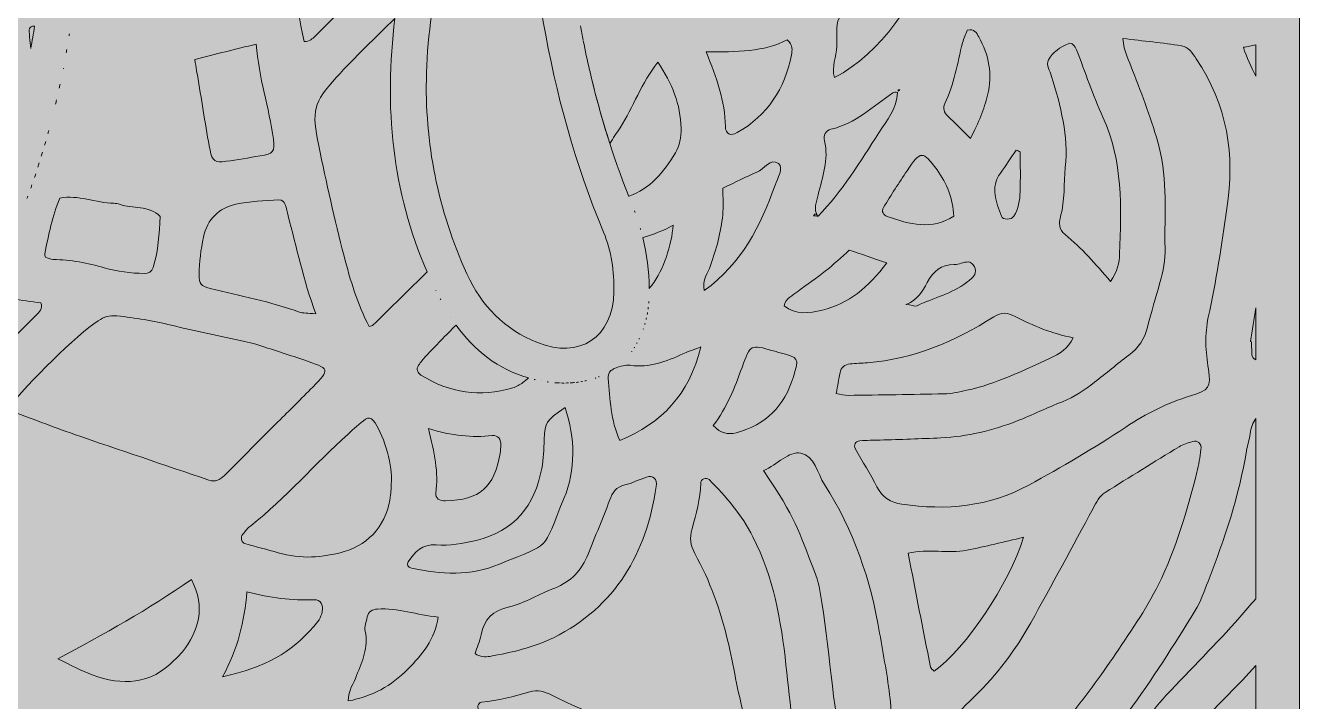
# Model space of a CAD drawing. Extents: x 31 to 2970, y -2969 to -30.
# Drawn here: x 2240 to 2970, y -2623 to -2236 of the extents above; entities that cross this region are included whole.
import ezdxf

# ---------------------------------------------------------------- set-up
doc = ezdxf.new("R2010")
doc.units = 0
doc.header["$MEASUREMENT"] = 0
doc.layers.add('Layer 1', color=7, linetype='Continuous')

# ---------------------------------------------------------------- blocks, each defined once
blk = doc.blocks.new('block 2')
at = {"layer": 'Layer 1', "lineweight": 0}
blk.add_lwpolyline([(2969.81, -2734.73), (2969.81, -2612.77), (2969.81, -2572.98), (2969.81, -2534.23), (2969.81, -2442.57), (2969.81, -2411.31), (2969.81, -2338.83), (2969.81, -2299.34), (2969.81, -2242.28), (2969.81, -2216.54)], dxfattribs=at)
for points, knots in [([(2460.38, -2187.13), (2442.19, -2205.28), (2424.02, -2223.45), (2405.85, -2241.61), (2404.29, -2243.17), (2402.72, -2244.75), (2399.43, -2244.77), (2394.47, -2220.85), (2391.81, -2195.71), (2373.67, -2177.94), (2374.05, -2173.91), (2376.3, -2173.08), (2378.06, -2171.9), (2384.95, -2167.3), (2391.81, -2162.63), (2398.85, -2158.26), (2411.54, -2150.39), (2425.51, -2144.82), (2437.84, -2136.21), (2444.61, -2131.48), (2448.28, -2125.91), (2450.06, -2117.61), (2450.67, -2114.8), (2451.14, -2111.98), (2451.54, -2109.15), (2451.53, -2109.15), (2451.53, -2109.15), (2451.53, -2109.14), (2459.98, -2114.33), (2468.55, -2119.39), (2477.23, -2124.31), (2484, -2128.19), (2481.08, -2131.77), (2479.23, -2135.81), (2471.6, -2152.5), (2465.24, -2169.6), (2460.38, -2187.13)], [0, 0, 0, 0, 1, 1, 1, 2, 2, 2, 3, 3, 3, 4, 4, 4, 5, 5, 5, 6, 6, 6, 7, 7, 7, 8, 8, 8, 9, 9, 9, 10, 10, 10, 11, 11, 11, 12, 12, 12, 12]), ([(2469.61, -2262.69), (2470.96, -2217.81), (2482.81, -2175.42), (2502.46, -2135.15), (2504, -2132), (2505.12, -2129.42), (2505.77, -2127.19), (2509.08, -2123.46), (2517.19, -2116.19), (2526.27, -2108.58), (2526.62, -2192.96), (2538.35, -2275.38), (2571.08, -2354.08), (2575.54, -2364.77), (2577.19, -2376.5), (2576.96, -2388.19), (2576.5, -2414.23), (2557.27, -2427), (2533.12, -2417.27), (2514.35, -2409.69), (2500.96, -2395.96), (2492.77, -2377.96), (2476.08, -2341.42), (2468.42, -2302.77), (2469.61, -2262.69)], [0, 0, 0, 0, 1, 1, 1, 2, 2, 2, 3, 3, 3, 4, 4, 4, 5, 5, 5, 6, 6, 6, 7, 7, 7, 8, 8, 8, 8]), ([(2703.41, -2265.42), (2701.43, -2259.17), (2704.5, -2253.45), (2704.74, -2247.59), (2704.96, -2242.13), (2703.86, -2236.01), (2705.98, -2231.39), (2708.28, -2226.38), (2715.54, -2226.61), (2720.34, -2223.95), (2728.15, -2219.62), (2735.32, -2214.47), (2741.79, -2208.32), (2745.37, -2204.91), (2748.98, -2201.53), (2752.97, -2197.77), (2753.19, -2219.5), (2729.36, -2251.82), (2703.41, -2265.42)], [0, 0, 0, 0, 1, 1, 1, 2, 2, 2, 3, 3, 3, 4, 4, 4, 5, 5, 5, 6, 6, 6, 6]), ([(2438.93, -2407.35), (2438.57, -2407.7), (2437.89, -2407.72), (2436.78, -2408.09), (2430.01, -2395.39), (2425.98, -2381.54), (2422.38, -2367.71), (2416.94, -2346.79), (2412.3, -2325.63), (2407.87, -2304.46), (2403.71, -2284.56), (2404.73, -2279.84), (2418.06, -2265.23), (2428.72, -2253.55), (2440.22, -2242.62), (2451.53, -2231.53), (2451.53, -2231.53), (2451.53, -2231.52), (2451.53, -2231.52), (2445.25, -2281.86), (2449.74, -2330.81), (2470.01, -2376.72), (2459.65, -2386.93), (2449.3, -2397.15), (2438.93, -2407.35)], [0, 0, 0, 0, 1, 1, 1, 2, 2, 2, 3, 3, 3, 4, 4, 4, 5, 5, 5, 6, 6, 6, 7, 7, 7, 8, 8, 8, 8]), ([(2245.07, -2235.92), (2244.42, -2240.19), (2243.69, -2244.5), (2242.88, -2248.77), (2242.65, -2246.58), (2242.46, -2244.42), (2242.23, -2242.23), (2241.69, -2237.04), (2241.57, -2236.19), (2245.07, -2235.92)], [0, 0, 0, 0, 1, 1, 1, 2, 2, 2, 3, 3, 3, 3]), ([(2264.82, -2241.48), (2264.88, -2241.12), (2264.94, -2240.75), (2265, -2240.38), (2264.94, -2240.75), (2264.88, -2241.12), (2264.82, -2241.48)], [0, 0, 0, 0, 1, 1, 1, 2, 2, 2, 2]), ([(2559.38, -2244.07), (2558.84, -2241.33), (2558.31, -2238.58), (2557.81, -2235.83), (2558.31, -2238.58), (2558.83, -2241.33), (2559.38, -2244.07)], [0, 0, 0, 0, 1, 1, 1, 2, 2, 2, 2]), ([(2781.25, -2300.25), (2776.15, -2295.22), (2772.34, -2291.32), (2768.37, -2287.61), (2766.06, -2285.46), (2765.3, -2283.01), (2766.63, -2280.27), (2771.99, -2269.25), (2773.75, -2257.21), (2776.73, -2245.52), (2777.39, -2242.91), (2778.61, -2240.45), (2779.47, -2238.19), (2783.63, -2237.19), (2784.84, -2239.97), (2786.04, -2242.11), (2791.93, -2252.55), (2794.01, -2263.54), (2791.06, -2275.46), (2789.06, -2283.55), (2786.11, -2291.13), (2781.25, -2300.25)], [0, 0, 0, 0, 1, 1, 1, 2, 2, 2, 3, 3, 3, 4, 4, 4, 5, 5, 5, 6, 6, 6, 7, 7, 7, 7]), ([(2372.08, -2246.24), (2373.45, -2265.5), (2379.53, -2282.75), (2381.88, -2300.73), (2382.82, -2307.99), (2381.78, -2309.17), (2374.37, -2310.33), (2367.83, -2311.36), (2361.31, -2312.5), (2354.76, -2313.4), (2348.47, -2314.26), (2346.73, -2313.3), (2345.59, -2307.11), (2343.08, -2293.58), (2341, -2279.97), (2338.74, -2266.39), (2338.2, -2263.14), (2337.64, -2259.9), (2336.81, -2255), (2348.98, -2251.98), (2360.01, -2249.24), (2372.08, -2246.24)], [0, 0, 0, 0, 1, 1, 1, 2, 2, 2, 3, 3, 3, 4, 4, 4, 5, 5, 5, 6, 6, 6, 7, 7, 7, 7]), ([(2563.04, -2261.09), (2561.76, -2255.55), (2560.56, -2250), (2559.45, -2244.43), (2560.56, -2250), (2561.76, -2255.55), (2563.04, -2261.09)], [0, 0, 0, 0, 1, 1, 1, 2, 2, 2, 2]), ([(2647.69, -2296.95), (2643.94, -2299.1), (2640.92, -2297.9), (2640.86, -2293.55), (2640.64, -2279.02), (2635.83, -2265.63), (2629.78, -2250.66), (2647.52, -2250.72), (2662.91, -2250.82), (2676.33, -2243.71), (2679.76, -2247.03), (2679.21, -2249.76), (2678.69, -2252.46), (2674.9, -2271.85), (2665.05, -2287.02), (2647.69, -2296.95)], [0, 0, 0, 0, 1, 1, 1, 2, 2, 2, 3, 3, 3, 4, 4, 4, 5, 5, 5, 5]), ([(2889.37, -2305.24), (2885.46, -2290.22), (2879.71, -2275.83), (2874.21, -2261.36), (2872.12, -2255.86), (2869.12, -2250.56), (2868.62, -2243.04), (2880.51, -2244.47), (2891.4, -2245.55), (2902.21, -2247.19), (2906.23, -2247.8), (2908.36, -2251.4), (2910.61, -2254.69), (2928.51, -2280.85), (2932.88, -2309.95), (2928.24, -2340.51), (2925.08, -2361.31), (2922.13, -2382.16), (2917.54, -2402.75), (2915.39, -2412.38), (2916.02, -2422.52), (2917.61, -2432.52), (2919.28, -2442.96), (2917.99, -2444.58), (2907.37, -2447.79), (2894.02, -2451.83), (2881.92, -2457.91), (2870.23, -2465.72), (2852.3, -2477.7), (2833.57, -2488.58), (2814.63, -2498.91), (2791.93, -2511.31), (2767.34, -2513.61), (2741.98, -2509.83), (2735.46, -2508.86), (2730.81, -2506), (2727.72, -2499.93), (2723.96, -2492.55), (2719.4, -2485.58), (2715.4, -2478.31), (2714.11, -2475.97), (2715.28, -2473.84), (2717.92, -2473.55), (2721.76, -2473.13), (2725.66, -2473.29), (2729.54, -2473.15), (2741.16, -2472.74), (2752.78, -2472.39), (2764.39, -2471.84), (2779.47, -2471.14), (2793.98, -2467.62), (2808, -2462.17), (2816.76, -2458.77), (2825.19, -2454.49), (2833.97, -2451.14), (2840.84, -2448.52), (2846.68, -2444.41), (2852.38, -2440.02), (2858.96, -2434.95), (2865.26, -2429.51), (2871.93, -2424.56), (2877.53, -2420.39), (2881.06, -2415.18), (2882.75, -2408.39), (2884.88, -2399.8), (2887.41, -2391.31), (2889.87, -2382.81), (2891.72, -2376.38), (2892.88, -2369.9), (2892.75, -2363.15), (2892.36, -2343.8), (2894.33, -2324.32), (2889.37, -2305.24)], [0, 0, 0, 0, 1, 1, 1, 2, 2, 2, 3, 3, 3, 4, 4, 4, 5, 5, 5, 6, 6, 6, 7, 7, 7, 8, 8, 8, 9, 9, 9, 10, 10, 10, 11, 11, 11, 12, 12, 12, 13, 13, 13, 14, 14, 14, 15, 15, 15, 16, 16, 16, 17, 17, 17, 18, 18, 18, 19, 19, 19, 20, 20, 20, 21, 21, 21, 22, 22, 22, 23, 23, 23, 24, 24, 24, 24]), ([(2866.71, -2366.43), (2866.52, -2371.47), (2865.59, -2376.33), (2861.5, -2382.29), (2852.91, -2372.11), (2844.93, -2362.99), (2835.47, -2355.41), (2831.75, -2352.42), (2831.9, -2348.67), (2832.93, -2344.88), (2835.44, -2335.67), (2834.71, -2326.22), (2835.63, -2316.92), (2837.46, -2298.68), (2832.97, -2281.73), (2827.79, -2264.74), (2826.84, -2261.61), (2824.33, -2258.43), (2826.01, -2255.28), (2828.4, -2250.81), (2832.8, -2248.03), (2837.31, -2246.01), (2839.57, -2245), (2841.21, -2247.39), (2842.03, -2249.48), (2847.07, -2262.36), (2851.42, -2275.55), (2857.16, -2288.1), (2868.71, -2313.31), (2867.69, -2339.82), (2866.71, -2366.43)], [0, 0, 0, 0, 1, 1, 1, 2, 2, 2, 3, 3, 3, 4, 4, 4, 5, 5, 5, 6, 6, 6, 7, 7, 7, 8, 8, 8, 9, 9, 9, 10, 10, 10, 10]), ([(2944.81, -2264.71), (2942.29, -2259.39), (2939.47, -2254.05), (2937.65, -2248.09), (2940.05, -2247.64), (2942.43, -2247.2), (2944.81, -2246.76), (2944.81, -2246.76), (2944.81, -2264.71), (2944.81, -2264.71)], [0, 0, 0, 0, 1, 1, 1, 2, 2, 2, 3, 3, 3, 3]), ([(2263.51, -2249.43), (2263.4, -2250.06), (2263.29, -2250.69), (2263.18, -2251.32), (2263.29, -2250.69), (2263.4, -2250.06), (2263.51, -2249.43)], [0, 0, 0, 0, 1, 1, 1, 2, 2, 2, 2]), ([(2261.55, -2260.06), (2261.54, -2260.14), (2261.52, -2260.22), (2261.51, -2260.3), (2261.52, -2260.22), (2261.54, -2260.14), (2261.55, -2260.06)], [0, 0, 0, 0, 1, 1, 1, 2, 2, 2, 2]), ([(2585.47, -2333.44), (2585.5, -2333.51), (2585.53, -2333.59), (2585.56, -2333.66), (2576.17, -2309.99), (2568.79, -2285.89), (2563.11, -2261.41), (2566.38, -2275.5), (2570.21, -2289.47), (2574.67, -2303.29), (2576.59, -2300.23), (2578.53, -2297.18), (2580.5, -2294.14), (2588.18, -2282.35), (2592.59, -2268.57), (2602.22, -2256.56), (2610.28, -2268.98), (2615.23, -2280.7), (2615.47, -2294.44), (2615.56, -2299.71), (2614.75, -2304.28), (2612.19, -2308.6), (2605.54, -2319.86), (2597.56, -2329.07), (2585.47, -2333.44)], [0, 0, 0, 0, 1, 1, 1, 2, 2, 2, 3, 3, 3, 4, 4, 4, 5, 5, 5, 6, 6, 6, 7, 7, 7, 8, 8, 8, 8]), ([(2259.66, -2269.26), (2259.5, -2269.99), (2259.34, -2270.71), (2259.17, -2271.44), (2259.34, -2270.71), (2259.5, -2269.98), (2259.66, -2269.26)], [0, 0, 0, 0, 1, 1, 1, 2, 2, 2, 2]), ([(2694.05, -2332.61), (2696.31, -2322.42), (2700.32, -2312.47), (2697.6, -2301.65), (2696.85, -2298.68), (2698.48, -2295.68), (2701.31, -2295.04), (2715.39, -2291.81), (2725.45, -2282), (2736.72, -2274.14), (2737.36, -2273.69), (2738.45, -2273.89), (2739.41, -2273.91), (2739.21, -2283.12), (2733.35, -2290.09), (2728.82, -2297.08), (2718.1, -2313.59), (2707.95, -2330.64), (2693.95, -2344.8), (2693.93, -2344.8), (2693.91, -2344.8), (2693.89, -2344.79), (2690.98, -2340.86), (2693.14, -2336.72), (2694.05, -2332.61)], [0, 0, 0, 0, 1, 1, 1, 2, 2, 2, 3, 3, 3, 4, 4, 4, 5, 5, 5, 6, 6, 6, 7, 7, 7, 8, 8, 8, 8]), ([(2739.87, -2273.3), (2739.89, -2272.88), (2739.91, -2272.49), (2739.95, -2272.48), (2741.01, -2272.42), (2740.98, -2272.72), (2739.87, -2273.3)], [0, 0, 0, 0, 1, 1, 1, 2, 2, 2, 2]), ([(2257.62, -2278.26), (2257.43, -2279.08), (2257.23, -2279.91), (2257.04, -2280.73), (2257.23, -2279.91), (2257.43, -2279.08), (2257.62, -2278.26)], [0, 0, 0, 0, 1, 1, 1, 2, 2, 2, 2]), ([(2253.17, -2295.75), (2253, -2296.39), (2252.81, -2297.04), (2252.63, -2297.68), (2252.81, -2297.04), (2253, -2296.39), (2253.17, -2295.75)], [0, 0, 0, 0, 1, 1, 1, 2, 2, 2, 2]), ([(2251.43, -2301.96), (2251.21, -2302.72), (2250.99, -2303.49), (2250.76, -2304.25), (2250.99, -2303.49), (2251.21, -2302.72), (2251.43, -2301.96)], [0, 0, 0, 0, 1, 1, 1, 2, 2, 2, 2]), ([(2249.61, -2308.15), (2249.37, -2308.95), (2249.13, -2309.74), (2248.88, -2310.53), (2249.13, -2309.74), (2249.37, -2308.95), (2249.61, -2308.15)], [0, 0, 0, 0, 1, 1, 1, 2, 2, 2, 2]), ([(2639.41, -2328.77), (2646.86, -2325.27), (2652.78, -2322.22), (2658.92, -2319.7), (2663.17, -2317.95), (2666.63, -2310.97), (2671.29, -2314.75), (2674.43, -2317.29), (2670.66, -2323.21), (2669.29, -2327.07), (2661.1, -2350.21), (2650.45, -2371.9), (2628.68, -2387.45), (2627.55, -2381.26), (2630.93, -2377.44), (2632.34, -2373.14), (2633.89, -2368.4), (2635.55, -2363.68), (2636.73, -2358.85), (2637.91, -2354.02), (2638.88, -2349.09), (2639.32, -2344.15), (2639.75, -2339.22), (2639.41, -2334.22), (2639.41, -2328.77)], [0, 0, 0, 0, 1, 1, 1, 2, 2, 2, 3, 3, 3, 4, 4, 4, 5, 5, 5, 6, 6, 6, 7, 7, 7, 8, 8, 8, 8]), ([(2733.62, -2345.02), (2731.46, -2344.27), (2729.97, -2342.15), (2731.43, -2339.79), (2735.81, -2332.71), (2740.35, -2325.73), (2744.94, -2318.79), (2752.67, -2307.09), (2754.03, -2307.16), (2762.17, -2318.37), (2767.82, -2326.15), (2771.26, -2334.82), (2771.77, -2344.83), (2759.04, -2353.12), (2746.29, -2349.39), (2733.62, -2345.02)], [0, 0, 0, 0, 1, 1, 1, 2, 2, 2, 3, 3, 3, 4, 4, 4, 5, 5, 5, 5]), ([(2798.42, -2320.15), (2801.51, -2315.84), (2804.41, -2311.4), (2807.4, -2307.01), (2808.2, -2307.32), (2809, -2307.63), (2809.79, -2307.94), (2809.79, -2315.57), (2809.98, -2323.19), (2809.73, -2330.81), (2809.56, -2335.71), (2808.81, -2340.6), (2806.07, -2344.91), (2804.76, -2346.97), (2799.77, -2347.15), (2798.97, -2344.9), (2796.06, -2336.76), (2792.37, -2328.57), (2798.42, -2320.15)], [0, 0, 0, 0, 1, 1, 1, 2, 2, 2, 3, 3, 3, 4, 4, 4, 5, 5, 5, 6, 6, 6, 6]), ([(2245.68, -2320.55), (2245.44, -2321.29), (2245.19, -2322.03), (2244.94, -2322.76), (2245.19, -2322.03), (2245.44, -2321.29), (2245.68, -2320.55)], [0, 0, 0, 0, 1, 1, 1, 2, 2, 2, 2]), ([(2247.69, -2314.35), (2247.45, -2315.13), (2247.2, -2315.9), (2246.95, -2316.68), (2247.2, -2315.9), (2247.45, -2315.13), (2247.69, -2314.35)], [0, 0, 0, 0, 1, 1, 1, 2, 2, 2, 2]), ([(2243.54, -2326.82), (2243.32, -2327.48), (2243.09, -2328.13), (2242.86, -2328.78), (2243.09, -2328.13), (2243.32, -2327.48), (2243.54, -2326.82)], [0, 0, 0, 0, 1, 1, 1, 2, 2, 2, 2]), ([(2241.22, -2333.31), (2241.05, -2333.79), (2240.88, -2334.27), (2240.7, -2334.75), (2240.88, -2334.27), (2241.05, -2333.79), (2241.22, -2333.31)], [0, 0, 0, 0, 1, 1, 1, 2, 2, 2, 2]), ([(2250.92, -2366.34), (2253.05, -2355.55), (2255.27, -2344.77), (2259.49, -2334.54), (2270.11, -2332.39), (2280.08, -2337.25), (2290.49, -2337.45), (2291.59, -2337.47), (2292.75, -2337.57), (2293.76, -2337.96), (2301.34, -2340.91), (2310.58, -2338.35), (2317.01, -2345.03), (2316.5, -2354.89), (2315.99, -2364.75), (2313.04, -2374.27), (2312.27, -2376.77), (2310.27, -2377.6), (2307.95, -2377.62), (2300.16, -2377.68), (2292.51, -2376.47), (2285.02, -2374.41), (2275.41, -2371.77), (2265.74, -2369.71), (2255.7, -2369.7), (2254.19, -2369.7), (2252.68, -2368.72), (2251.31, -2368.25), (2251.13, -2367.42), (2250.82, -2366.84), (2250.92, -2366.34)], [0, 0, 0, 0, 1, 1, 1, 2, 2, 2, 3, 3, 3, 4, 4, 4, 5, 5, 5, 6, 6, 6, 7, 7, 7, 8, 8, 8, 9, 9, 9, 10, 10, 10, 10]), ([(2341.8, -2356.89), (2344, -2346.43), (2350.62, -2340.25), (2360.32, -2338.02), (2368.31, -2336.18), (2376.73, -2336.21), (2384.97, -2335.46), (2386.89, -2335.29), (2388.12, -2336.6), (2388.69, -2338.15), (2389.44, -2340.21), (2389.67, -2342.45), (2390.27, -2344.57), (2395.34, -2362.63), (2398.75, -2381.12), (2406.28, -2400.82), (2401.13, -2400.31), (2398.85, -2400.52), (2396.88, -2399.82), (2380.19, -2393.9), (2362.87, -2390.36), (2345.7, -2386.25), (2340.18, -2384.92), (2339.32, -2383.76), (2339.35, -2378.26), (2339.38, -2371.06), (2340.31, -2363.98), (2341.8, -2356.89)], [0, 0, 0, 0, 1, 1, 1, 2, 2, 2, 3, 3, 3, 4, 4, 4, 5, 5, 5, 6, 6, 6, 7, 7, 7, 8, 8, 8, 9, 9, 9, 9]), ([(2588.76, -2341.8), (2588.88, -2342.12), (2589, -2342.44), (2589.12, -2342.77), (2589, -2342.44), (2588.88, -2342.12), (2588.76, -2341.8)], [0, 0, 0, 0, 1, 1, 1, 2, 2, 2, 2]), ([(2693.85, -2344.79), (2693, -2344.74), (2692.14, -2344.68), (2691.28, -2344.63), (2692.47, -2342.51), (2693.13, -2343.86), (2693.85, -2344.79)], [0, 0, 0, 0, 1, 1, 1, 2, 2, 2, 2]), ([(2597.19, -2386.29), (2597.13, -2376.32), (2595.85, -2366.59), (2593.5, -2357.09), (2599.46, -2355.34), (2605.29, -2353.11), (2610.94, -2350.07), (2610.15, -2361.08), (2605.32, -2375.77), (2598.83, -2384.23), (2598.3, -2384.92), (2597.75, -2385.61), (2597.19, -2386.29)], [0, 0, 0, 0, 1, 1, 1, 2, 2, 2, 3, 3, 3, 4, 4, 4, 4]), ([(2592.05, -2351.71), (2592.12, -2351.96), (2592.19, -2352.2), (2592.26, -2352.45), (2592.19, -2352.2), (2592.12, -2351.96), (2592.05, -2351.71)], [0, 0, 0, 0, 1, 1, 1, 2, 2, 2, 2]), ([(2674.5, -2396.15), (2675.5, -2391.63), (2679.51, -2390.28), (2682.4, -2387.98), (2687.56, -2383.89), (2693.15, -2380.33), (2698.3, -2376.22), (2703, -2372.47), (2707.35, -2368.28), (2711.85, -2364.29), (2718.52, -2366.58), (2725.18, -2368.86), (2733.28, -2371.64), (2722.7, -2385.72), (2711.51, -2395), (2696.44, -2398.72), (2688.91, -2400.57), (2681.27, -2401.47), (2674.5, -2396.15)], [0, 0, 0, 0, 1, 1, 1, 2, 2, 2, 3, 3, 3, 4, 4, 4, 5, 5, 5, 6, 6, 6, 6]), ([(2756.55, -2382.83), (2760.02, -2376.35), (2764.41, -2372.55), (2771.99, -2372.55), (2774.66, -2372.55), (2777.32, -2371.08), (2780, -2371.01), (2781.21, -2370.98), (2782.92, -2372.52), (2783.56, -2373.78), (2784.2, -2375.04), (2784.39, -2377.2), (2783.71, -2378.32), (2782.62, -2380.12), (2780.77, -2381.54), (2779.04, -2382.86), (2770.57, -2389.29), (2760.15, -2391.65), (2750.73, -2396.13), (2749.26, -2396.83), (2746.89, -2395.68), (2744.86, -2395.21), (2750.63, -2392.97), (2753.85, -2387.85), (2756.55, -2382.83)], [0, 0, 0, 0, 1, 1, 1, 2, 2, 2, 3, 3, 3, 4, 4, 4, 5, 5, 5, 6, 6, 6, 7, 7, 7, 8, 8, 8, 8]), ([(2050.41, -2531.88), (2048.97, -2532.47), (2047.3, -2532.52), (2043.91, -2533.16), (2045.25, -2527.43), (2046.61, -2521.79), (2047.79, -2516.21), (2047.44, -2516.27), (2047.11, -2516.33), (2046.76, -2516.39), (2012.18, -2522.12), (1979.21, -2518.82), (1947.56, -2508.82), (1941.53, -2506.92), (1935.55, -2504.77), (1929.62, -2502.39), (1935.55, -2504.77), (1941.53, -2506.92), (1947.56, -2508.82), (1979.21, -2518.82), (2012.18, -2522.12), (2046.76, -2516.39), (2092.49, -2508.77), (2131.34, -2487.39), (2164.38, -2455.27), (2185.18, -2435.03), (2202.05, -2412.6), (2215.82, -2388.47), (2226.4, -2391.56), (2237.51, -2393.15), (2248.68, -2394.5), (2250.04, -2397.95), (2247.69, -2399.81), (2245.79, -2401.71), (2219.95, -2427.59), (2194.02, -2453.4), (2168.24, -2479.36), (2163.84, -2483.79), (2158.91, -2487.15), (2153.23, -2489.5), (2118.97, -2503.66), (2084.7, -2517.79), (2050.41, -2531.88)], [0, 0, 0, 0, 1, 1, 1, 2, 2, 2, 3, 3, 3, 4, 4, 4, 5, 5, 5, 6, 6, 6, 7, 7, 7, 8, 8, 8, 9, 9, 9, 10, 10, 10, 11, 11, 11, 12, 12, 12, 13, 13, 13, 14, 14, 14, 14]), ([(2475.05, -2387.42), (2475.02, -2387.36), (2474.99, -2387.31), (2474.96, -2387.25), (2474.99, -2387.31), (2475.02, -2387.36), (2475.05, -2387.42)], [0, 0, 0, 0, 1, 1, 1, 2, 2, 2, 2]), ([(2477.79, -2392.74), (2477.69, -2392.54), (2477.59, -2392.34), (2477.48, -2392.14), (2477.59, -2392.34), (2477.69, -2392.54), (2477.79, -2392.74)], [0, 0, 0, 0, 1, 1, 1, 2, 2, 2, 2]), ([(2596.99, -2393.77), (2596.96, -2394.11), (2596.93, -2394.44), (2596.9, -2394.77), (2596.93, -2394.44), (2596.96, -2394.11), (2596.99, -2393.77)], [0, 0, 0, 0, 1, 1, 1, 2, 2, 2, 2]), ([(2344.94, -2496.08), (2319.28, -2487.31), (2293.55, -2478.73), (2267.92, -2469.85), (2255.41, -2465.52), (2243.07, -2460.68), (2229.47, -2455.63), (2241.62, -2439.67), (2269.2, -2413.05), (2281.5, -2404.76), (2284.86, -2402.5), (2287.9, -2401.48), (2292.23, -2401.95), (2302.73, -2403.09), (2313.04, -2404.84), (2323.3, -2407.3), (2337.29, -2410.67), (2351.38, -2413.6), (2365.42, -2416.72), (2367.58, -2417.2), (2369.78, -2417.57), (2371.88, -2418.24), (2380.84, -2421.1), (2389.81, -2423.99), (2398.72, -2427.01), (2414.54, -2432.37), (2414.56, -2432.44), (2404.46, -2442.72), (2397.85, -2449.45), (2391.13, -2456.08), (2384.45, -2462.75), (2374.24, -2472.95), (2364, -2483.13), (2353.81, -2493.35), (2351.31, -2495.85), (2348.68, -2497.36), (2344.94, -2496.08)], [0, 0, 0, 0, 1, 1, 1, 2, 2, 2, 3, 3, 3, 4, 4, 4, 5, 5, 5, 6, 6, 6, 7, 7, 7, 8, 8, 8, 9, 9, 9, 10, 10, 10, 11, 11, 11, 12, 12, 12, 12]), ([(2596.24, -2400.01), (2596.18, -2400.38), (2596.11, -2400.75), (2596.04, -2401.12), (2596.11, -2400.75), (2596.18, -2400.38), (2596.24, -2400.01)], [0, 0, 0, 0, 1, 1, 1, 2, 2, 2, 2]), ([(2596.68, -2396.92), (2596.64, -2397.3), (2596.58, -2397.68), (2596.53, -2398.05), (2596.58, -2397.68), (2596.64, -2397.3), (2596.68, -2396.92)], [0, 0, 0, 0, 1, 1, 1, 2, 2, 2, 2]), ([(2706.53, -2434.53), (2707.13, -2431.4), (2709.27, -2429.85), (2712.28, -2429.53), (2715.58, -2429.17), (2718.91, -2429.06), (2722.22, -2428.79), (2748.78, -2426.64), (2772.56, -2416.68), (2794.68, -2402.44), (2799.13, -2399.57), (2802.4, -2400.03), (2806.82, -2402.28), (2817.16, -2407.54), (2827.83, -2412.17), (2840.2, -2414.46), (2837.34, -2420.59), (2832.13, -2423.85), (2827, -2426.19), (2811.45, -2433.3), (2796.08, -2440.96), (2779.13, -2444.59), (2774.78, -2445.52), (2770.55, -2446.59), (2766.08, -2446.66), (2747.79, -2446.92), (2729.5, -2447.3), (2711.21, -2447.52), (2709.1, -2447.54), (2706.98, -2446.82), (2704.36, -2446.35), (2705.15, -2442.05), (2705.8, -2438.28), (2706.53, -2434.53)], [0, 0, 0, 0, 1, 1, 1, 2, 2, 2, 3, 3, 3, 4, 4, 4, 5, 5, 5, 6, 6, 6, 7, 7, 7, 8, 8, 8, 9, 9, 9, 10, 10, 10, 11, 11, 11, 11]), ([(2744.54, -2395.39), (2744.43, -2395.41), (2744.32, -2395.43), (2744.19, -2395.46), (2744.3, -2395.42), (2744.41, -2395.37), (2744.52, -2395.33), (2744.53, -2395.35), (2744.53, -2395.37), (2744.54, -2395.39)], [0, 0, 0, 0, 1, 1, 1, 2, 2, 2, 3, 3, 3, 3]), ([(2944.81, -2427.09), (2941.48, -2425.82), (2942.69, -2422.59), (2942.38, -2420.07), (2942.25, -2418.97), (2942.36, -2417.85), (2942.36, -2416.74), (2942.12, -2416.7), (2941.87, -2416.66), (2941.63, -2416.62), (2942.7, -2410.2), (2943.75, -2403.78), (2944.81, -2397.36), (2944.81, -2397.36), (2944.81, -2427.09), (2944.81, -2427.09)], [0, 0, 0, 0, 1, 1, 1, 2, 2, 2, 3, 3, 3, 4, 4, 4, 5, 5, 5, 5]), ([(2466.44, -2435.91), (2464.62, -2434.78), (2463.43, -2432.55), (2465.06, -2430.23), (2466.33, -2428.43), (2467.74, -2426.7), (2469.25, -2425.09), (2474.91, -2419.03), (2480.71, -2413.12), (2486.55, -2407.23), (2496.91, -2421.74), (2510.67, -2432.56), (2528.01, -2437.52), (2526.99, -2438.41), (2525.94, -2439.29), (2524.83, -2440.13), (2523.11, -2441.45), (2521.06, -2442.54), (2518.99, -2443.16), (2500.4, -2448.74), (2482.84, -2446.15), (2466.44, -2435.91)], [0, 0, 0, 0, 1, 1, 1, 2, 2, 2, 3, 3, 3, 4, 4, 4, 5, 5, 5, 6, 6, 6, 7, 7, 7, 7]), ([(2483.52, -2402.75), (2483.51, -2402.72), (2483.49, -2402.7), (2483.48, -2402.68), (2483.49, -2402.7), (2483.51, -2402.72), (2483.52, -2402.75)], [0, 0, 0, 0, 1, 1, 1, 2, 2, 2, 2]), ([(2594.9, -2406.08), (2594.83, -2406.35), (2594.76, -2406.62), (2594.68, -2406.89), (2594.76, -2406.62), (2594.83, -2406.35), (2594.9, -2406.08)], [0, 0, 0, 0, 1, 1, 1, 2, 2, 2, 2]), ([(2595.65, -2403.04), (2595.58, -2403.38), (2595.5, -2403.72), (2595.42, -2404.06), (2595.5, -2403.72), (2595.58, -2403.38), (2595.65, -2403.04)], [0, 0, 0, 0, 1, 1, 1, 2, 2, 2, 2]), ([(2591.58, -2414.99), (2591.54, -2415.08), (2591.5, -2415.15), (2591.46, -2415.23), (2591.5, -2415.15), (2591.55, -2415.08), (2591.58, -2414.99)], [0, 0, 0, 0, 1, 1, 1, 2, 2, 2, 2]), ([(2593.9, -2409.34), (2593.87, -2409.43), (2593.84, -2409.53), (2593.81, -2409.62), (2593.84, -2409.53), (2593.87, -2409.43), (2593.9, -2409.34)], [0, 0, 0, 0, 1, 1, 1, 2, 2, 2, 2]), ([(2575.28, -2433.35), (2575.96, -2432.93), (2576.63, -2432.49), (2577.28, -2432.03), (2577.28, -2432.03), (2577.28, -2432.03), (2577.28, -2432.03), (2577.58, -2431.9), (2577.89, -2431.78), (2578.22, -2431.67), (2580.82, -2430.87), (2583.7, -2429.88), (2586.27, -2430.26), (2597.25, -2431.86), (2606.93, -2428.2), (2616.51, -2423.69), (2619, -2422.52), (2621.64, -2421.69), (2626.87, -2419.68), (2620.06, -2447.33), (2604.39, -2463.38), (2580.33, -2473.38), (2575.05, -2461.68), (2574.77, -2449.63), (2573.69, -2437.77), (2573.52, -2435.89), (2574.16, -2434.42), (2575.28, -2433.35)], [0, 0, 0, 0, 1, 1, 1, 2, 2, 2, 3, 3, 3, 4, 4, 4, 5, 5, 5, 6, 6, 6, 7, 7, 7, 8, 8, 8, 9, 9, 9, 9]), ([(2587.24, -2422.25), (2587.19, -2422.32), (2587.14, -2422.39), (2587.09, -2422.46), (2587.14, -2422.39), (2587.19, -2422.32), (2587.24, -2422.25)], [0, 0, 0, 0, 1, 1, 1, 2, 2, 2, 2]), ([(2588.85, -2419.89), (2588.78, -2420), (2588.71, -2420.12), (2588.63, -2420.23), (2588.71, -2420.12), (2588.78, -2420), (2588.85, -2419.89)], [0, 0, 0, 0, 1, 1, 1, 2, 2, 2, 2]), ([(2590.29, -2417.48), (2590.22, -2417.6), (2590.15, -2417.72), (2590.08, -2417.85), (2590.15, -2417.72), (2590.22, -2417.6), (2590.29, -2417.48)], [0, 0, 0, 0, 1, 1, 1, 2, 2, 2, 2]), ([(2647, -2468.9), (2642.27, -2470.12), (2638.25, -2469.39), (2633.85, -2464.86), (2641.79, -2454.34), (2646.24, -2443), (2650.39, -2431.49), (2655.19, -2418.2), (2655.25, -2418.22), (2668.32, -2422.01), (2669.38, -2422.32), (2670.45, -2422.62), (2671.52, -2422.91), (2683.26, -2426.04), (2683.13, -2425.99), (2679.83, -2436.8), (2674.73, -2453.54), (2664.16, -2464.5), (2647, -2468.9)], [0, 0, 0, 0, 1, 1, 1, 2, 2, 2, 3, 3, 3, 4, 4, 4, 5, 5, 5, 6, 6, 6, 6]), ([(2566.58, -2437.51), (2566.47, -2437.54), (2566.36, -2437.58), (2566.24, -2437.62), (2566.36, -2437.58), (2566.47, -2437.54), (2566.58, -2437.51)], [0, 0, 0, 0, 1, 1, 1, 2, 2, 2, 2]), ([(2568.53, -2436.77), (2568.42, -2436.81), (2568.3, -2436.86), (2568.19, -2436.9), (2568.31, -2436.86), (2568.42, -2436.81), (2568.53, -2436.77)], [0, 0, 0, 0, 1, 1, 1, 2, 2, 2, 2]), ([(2531.92, -2438.52), (2531.7, -2438.47), (2531.49, -2438.42), (2531.27, -2438.37), (2531.49, -2438.42), (2531.7, -2438.47), (2531.92, -2438.52)], [0, 0, 0, 0, 1, 1, 1, 2, 2, 2, 2]), ([(2535.32, -2439.22), (2535.32, -2439.22), (2535.32, -2439.22), (2535.32, -2439.22), (2535.32, -2439.22), (2535.32, -2439.22), (2535.32, -2439.22)], [0, 0, 0, 0, 1, 1, 1, 2, 2, 2, 2]), ([(2539.54, -2439.86), (2539.26, -2439.83), (2538.98, -2439.79), (2538.71, -2439.75), (2538.98, -2439.79), (2539.26, -2439.83), (2539.54, -2439.86)], [0, 0, 0, 0, 1, 1, 1, 2, 2, 2, 2]), ([(2545.73, -2440.39), (2544.85, -2440.36), (2543.96, -2440.31), (2543.07, -2440.24), (2543.96, -2440.31), (2544.85, -2440.36), (2545.73, -2440.39)], [0, 0, 0, 0, 1, 1, 1, 2, 2, 2, 2]), ([(2548.39, -2440.45), (2547.8, -2440.45), (2547.2, -2440.44), (2546.6, -2440.42), (2547.2, -2440.44), (2547.8, -2440.45), (2548.39, -2440.45)], [0, 0, 0, 0, 1, 1, 1, 2, 2, 2, 2]), ([(2551.06, -2440.39), (2550.5, -2440.41), (2549.94, -2440.43), (2549.37, -2440.44), (2549.94, -2440.43), (2550.5, -2440.41), (2551.06, -2440.39)], [0, 0, 0, 0, 1, 1, 1, 2, 2, 2, 2]), ([(2554.33, -2440.17), (2553.56, -2440.25), (2552.78, -2440.31), (2551.99, -2440.35), (2552.78, -2440.31), (2553.56, -2440.25), (2554.33, -2440.17)], [0, 0, 0, 0, 1, 1, 1, 2, 2, 2, 2]), ([(2556.75, -2439.88), (2556.29, -2439.95), (2555.81, -2440), (2555.33, -2440.06), (2555.81, -2440), (2556.29, -2439.95), (2556.75, -2439.88)], [0, 0, 0, 0, 1, 1, 1, 2, 2, 2, 2]), ([(2559.07, -2439.5), (2558.71, -2439.57), (2558.35, -2439.63), (2557.99, -2439.69), (2558.35, -2439.63), (2558.71, -2439.57), (2559.07, -2439.5)], [0, 0, 0, 0, 1, 1, 1, 2, 2, 2, 2]), ([(2561.24, -2439.05), (2560.96, -2439.11), (2560.68, -2439.18), (2560.39, -2439.24), (2560.68, -2439.18), (2560.96, -2439.11), (2561.24, -2439.05)], [0, 0, 0, 0, 1, 1, 1, 2, 2, 2, 2]), ([(2460.94, -2546.54), (2459, -2546.14), (2458.26, -2544.29), (2459.16, -2542.9), (2462.85, -2537.18), (2467.17, -2532.61), (2475.06, -2533.23), (2482.79, -2533.85), (2490.34, -2532.35), (2497.97, -2530.57), (2520.17, -2525.38), (2531.54, -2510.68), (2535.64, -2489.33), (2536.67, -2483.94), (2536.77, -2478.35), (2537.07, -2472.84), (2537.64, -2462.49), (2537.57, -2462.48), (2549.11, -2454.51), (2554.73, -2472.22), (2555.29, -2489.86), (2548.33, -2506.63), (2535.19, -2538.27), (2542.26, -2531.17), (2511.38, -2544.2), (2494.83, -2551.19), (2477.94, -2550.08), (2460.94, -2546.54)], [0, 0, 0, 0, 1, 1, 1, 2, 2, 2, 3, 3, 3, 4, 4, 4, 5, 5, 5, 6, 6, 6, 7, 7, 7, 8, 8, 8, 9, 9, 9, 9]), ([(2364.34, -2527), (2365.8, -2525.32), (2367.23, -2523.57), (2368.95, -2522.2), (2389.01, -2506.27), (2405.71, -2486.79), (2424.64, -2469.67), (2427.92, -2466.71), (2431.21, -2463.73), (2434.74, -2461.09), (2435.93, -2460.2), (2437.83, -2460.2), (2439.13, -2461.85), (2444.63, -2468.81), (2449.91, -2486.09), (2449.59, -2495.54), (2449.38, -2499.01), (2449.3, -2501.79), (2449.03, -2504.56), (2447.54, -2520.25), (2437.41, -2532.79), (2422.43, -2537.04), (2409.96, -2540.57), (2397.37, -2541.42), (2384.71, -2537.71), (2378.36, -2535.84), (2371.92, -2534.28), (2365.55, -2532.46), (2363.52, -2531.88), (2362.86, -2528.71), (2364.34, -2527)], [0, 0, 0, 0, 1, 1, 1, 2, 2, 2, 3, 3, 3, 4, 4, 4, 5, 5, 5, 6, 6, 6, 7, 7, 7, 8, 8, 8, 9, 9, 9, 10, 10, 10, 10]), ([(2470.69, -2466.58), (2484.28, -2470.77), (2495.7, -2471.7), (2507.32, -2470.59), (2510.64, -2470.27), (2512.23, -2472.55), (2512.18, -2475.79), (2512.16, -2477.44), (2512.02, -2479.11), (2511.73, -2480.74), (2508.27, -2500.41), (2500.32, -2507.32), (2480.53, -2507.99), (2477.29, -2508.1), (2474.49, -2506.58), (2474.94, -2503.46), (2476.64, -2491.66), (2474.14, -2480.38), (2470.69, -2466.58)], [0, 0, 0, 0, 1, 1, 1, 2, 2, 2, 3, 3, 3, 4, 4, 4, 5, 5, 5, 6, 6, 6, 6]), ([(2944.81, -2564.01), (2941.72, -2567.53), (2938.63, -2571.03), (2935.57, -2574.55), (2922.14, -2590), (2907.4, -2604.31), (2893.49, -2619.36), (2888.23, -2625.04), (2883.37, -2631.15), (2878.85, -2637.44), (2867.55, -2653.18), (2857.02, -2669.5), (2845.29, -2684.91), (2831.18, -2703.45), (2816.24, -2721.36), (2801.48, -2739.4), (2795.9, -2746.21), (2789.42, -2752.13), (2781.45, -2756.9), (2775.65, -2746.3), (2774.17, -2735.26), (2770.85, -2724.86), (2770.09, -2722.48), (2771.61, -2720.69), (2773.7, -2719.51), (2778.04, -2717.07), (2782.27, -2714.42), (2786.74, -2712.23), (2801.92, -2704.8), (2813.84, -2693.44), (2825.95, -2681.88), (2860.05, -2649.34), (2885.61, -2610.5), (2910.1, -2570.8), (2913.26, -2565.67), (2915.17, -2559.74), (2917.39, -2554.07), (2926.91, -2529.78), (2935.14, -2505.1), (2939.45, -2479.26), (2939.99, -2475.98), (2941.13, -2472.8), (2941.53, -2469.51), (2941.95, -2466.08), (2943.05, -2463.23), (2944.81, -2460.79), (2944.81, -2460.79), (2944.81, -2564.01), (2944.81, -2564.01)], [0, 0, 0, 0, 1, 1, 1, 2, 2, 2, 3, 3, 3, 4, 4, 4, 5, 5, 5, 6, 6, 6, 7, 7, 7, 8, 8, 8, 9, 9, 9, 10, 10, 10, 11, 11, 11, 12, 12, 12, 13, 13, 13, 14, 14, 14, 15, 15, 15, 16, 16, 16, 16]), ([(2766.06, -2637.61), (2771.88, -2631.69), (2777.71, -2625.76), (2783.66, -2619.95), (2796.43, -2607.47), (2807.18, -2593.42), (2815.83, -2577.85), (2827.92, -2556.1), (2839.73, -2534.2), (2851.53, -2512.29), (2853.39, -2508.84), (2854.98, -2505.29), (2858.43, -2503.15), (2872.52, -2494.37), (2886.61, -2485.59), (2900.79, -2476.96), (2903.11, -2475.55), (2905.87, -2474.81), (2908.49, -2473.94), (2911.46, -2472.97), (2913.78, -2475.08), (2913.32, -2478.51), (2912.73, -2482.89), (2912.1, -2487.31), (2911, -2491.58), (2905.35, -2513.56), (2899.08, -2535.48), (2889.02, -2555.79), (2881.69, -2570.58), (2872.1, -2584.32), (2862.79, -2598.03), (2854.09, -2610.84), (2844.7, -2623.22), (2835.12, -2635.39), (2822.75, -2651.12), (2807.87, -2664.54), (2793.42, -2678.27), (2786.26, -2685.09), (2776.87, -2688.88), (2767.63, -2692.58), (2761.3, -2676.68), (2762.68, -2660.56), (2762.18, -2644.65), (2762.08, -2641.55), (2764.13, -2639.57), (2766.06, -2637.61)], [0, 0, 0, 0, 1, 1, 1, 2, 2, 2, 3, 3, 3, 4, 4, 4, 5, 5, 5, 6, 6, 6, 7, 7, 7, 8, 8, 8, 9, 9, 9, 10, 10, 10, 11, 11, 11, 12, 12, 12, 13, 13, 13, 14, 14, 14, 15, 15, 15, 15]), ([(2646.54, -2731.49), (2616.27, -2731.08), (2587.17, -2725.17), (2557.98, -2718.87), (2537.68, -2714.49), (2519.92, -2703.93), (2502.14, -2693.71), (2496.38, -2690.4), (2490.8, -2686.76), (2485.36, -2682.96), (2483.62, -2681.74), (2482.65, -2679.6), (2484.15, -2677.15), (2487.63, -2671.5), (2490.94, -2665.76), (2494.41, -2659.91), (2496.19, -2660.5), (2498.03, -2660.62), (2499.21, -2661.57), (2514.6, -2673.99), (2532.84, -2680.52), (2550.97, -2687.46), (2557.29, -2689.89), (2563.73, -2691.41), (2570.21, -2692.3), (2592.17, -2695.31), (2614.28, -2697.29), (2636.21, -2700.46), (2654.29, -2703.08), (2672.23, -2706.73), (2690.18, -2710.15), (2692.81, -2710.65), (2695.26, -2712.27), (2697.68, -2713.59), (2704.25, -2717.19), (2709.4, -2714.5), (2714.08, -2709.96), (2719.54, -2704.67), (2721.12, -2700.03), (2717.25, -2693.65), (2711.17, -2683.6), (2712.1, -2672.22), (2709.74, -2661.53), (2702.82, -2630.1), (2700.97, -2597.87), (2696.15, -2566.1), (2695.23, -2560.02), (2694.17, -2554.06), (2691.9, -2548.37), (2682.29, -2524.29), (2681.77, -2518.41), (2662.63, -2490.63), (2670.85, -2487.21), (2677.03, -2479.28), (2684.16, -2480.6), (2691.77, -2482), (2693.53, -2492.2), (2697.66, -2498.63), (2714.37, -2524.66), (2724.19, -2553.34), (2729.24, -2583.74), (2731.32, -2596.28), (2733.91, -2608.78), (2735.2, -2621.41), (2736.32, -2632.4), (2736.28, -2643.55), (2736.13, -2654.62), (2736.01, -2663.57), (2737.22, -2672.24), (2738.8, -2681.01), (2742.53, -2701.61), (2742.94, -2722.7), (2748.75, -2742.6), (2744.32, -2746.08), (2740.58, -2743.56), (2737.03, -2742.88), (2707.1, -2737.12), (2676.92, -2731.9), (2646.54, -2731.49)], [0, 0, 0, 0, 1, 1, 1, 2, 2, 2, 3, 3, 3, 4, 4, 4, 5, 5, 5, 6, 6, 6, 7, 7, 7, 8, 8, 8, 9, 9, 9, 10, 10, 10, 11, 11, 11, 12, 12, 12, 13, 13, 13, 14, 14, 14, 15, 15, 15, 16, 16, 16, 17, 17, 17, 18, 18, 18, 19, 19, 19, 20, 20, 20, 21, 21, 21, 22, 22, 22, 23, 23, 23, 24, 24, 24, 25, 25, 25, 26, 26, 26, 26]), ([(2562.21, -2538.43), (2566.28, -2528.16), (2570.76, -2518.04), (2574.5, -2507.66), (2576.15, -2503.08), (2578.19, -2500.04), (2583.18, -2498.86), (2587.44, -2497.85), (2591.44, -2495.76), (2595.62, -2494.34), (2599.41, -2493.05), (2601.93, -2495.33), (2601.28, -2499.64), (2595.5, -2537.97), (2578.18, -2568.56), (2542.29, -2586.34), (2530.83, -2592.02), (2518.39, -2594.8), (2505.87, -2597.06), (2503.17, -2597.55), (2500.34, -2597.5), (2497.42, -2595.38), (2498.54, -2592.02), (2500.13, -2588.48), (2500.85, -2584.78), (2502.63, -2575.59), (2507.56, -2570.86), (2517.07, -2568.63), (2526.07, -2566.51), (2534.31, -2561.3), (2543.05, -2557.89), (2552.44, -2554.22), (2558.56, -2547.65), (2562.21, -2538.43)], [0, 0, 0, 0, 1, 1, 1, 2, 2, 2, 3, 3, 3, 4, 4, 4, 5, 5, 5, 6, 6, 6, 7, 7, 7, 8, 8, 8, 9, 9, 9, 10, 10, 10, 11, 11, 11, 11]), ([(2501.15, -2623.32), (2510.56, -2622.29), (2519.67, -2620.03), (2528.73, -2617.38), (2533.19, -2616.07), (2537.15, -2617.13), (2541.41, -2619.29), (2562.27, -2629.86), (2584.04, -2637.72), (2607.34, -2641.21), (2616.6, -2642.6), (2625.65, -2645.45), (2634.79, -2647.67), (2646.91, -2650.6), (2655.19, -2643.28), (2651.83, -2631.6), (2647.67, -2617.16), (2645.6, -2602.33), (2642.14, -2587.78), (2638.03, -2570.5), (2632, -2553.77), (2623.39, -2538.14), (2620.81, -2533.46), (2620.21, -2529.21), (2621.74, -2523.95), (2624.21, -2515.46), (2626.56, -2506.86), (2626.71, -2497.87), (2626.76, -2495.4), (2629.81, -2494.12), (2631.48, -2495.77), (2641.36, -2505.52), (2650.21, -2515.95), (2656.63, -2528.52), (2668.47, -2551.71), (2672.8, -2576.72), (2675.58, -2602.09), (2678.06, -2624.68), (2680.11, -2647.3), (2685.58, -2669.44), (2686.24, -2672.12), (2686.3, -2674.94), (2686.51, -2676.67), (2686.72, -2681.87), (2684.68, -2683.81), (2680.48, -2683.08), (2667.39, -2680.82), (2654.37, -2678.11), (2641.24, -2676.17), (2619.33, -2672.92), (2597.38, -2669.82), (2575.36, -2667.34), (2569.18, -2666.64), (2563.41, -2665.08), (2557.69, -2663.11), (2537.66, -2656.21), (2518.75, -2647.26), (2503.47, -2632.03), (2502.29, -2630.85), (2501.09, -2629.7), (2499.97, -2628.48), (2498.28, -2626.64), (2498.92, -2623.56), (2501.15, -2623.32)], [0, 0, 0, 0, 1, 1, 1, 2, 2, 2, 3, 3, 3, 4, 4, 4, 5, 5, 5, 6, 6, 6, 7, 7, 7, 8, 8, 8, 9, 9, 9, 10, 10, 10, 11, 11, 11, 12, 12, 12, 13, 13, 13, 14, 14, 14, 15, 15, 15, 16, 16, 16, 17, 17, 17, 18, 18, 18, 19, 19, 19, 20, 20, 20, 21, 21, 21, 21]), ([(2745.56, -2537.91), (2757.23, -2535.22), (2768.4, -2538.3), (2779.17, -2536.2), (2789.85, -2534.12), (2800.41, -2531.41), (2811.67, -2528.83), (2803.1, -2556.14), (2778.8, -2592.22), (2760.49, -2605.53), (2759.76, -2604.75), (2758.55, -2604.07), (2758.37, -2603.18), (2754.07, -2581.61), (2749.87, -2560.02), (2745.56, -2537.91)], [0, 0, 0, 0, 1, 1, 1, 2, 2, 2, 3, 3, 3, 4, 4, 4, 5, 5, 5, 5]), ([(2278.07, -2607.64), (2271.91, -2605.39), (2266.14, -2602.11), (2258.46, -2598.47), (2284.9, -2583.97), (2310.13, -2570.49), (2334.9, -2552.99), (2343.22, -2569.38), (2339.09, -2582.3), (2329.75, -2594.43), (2328.42, -2596.17), (2326.65, -2597.57), (2325.12, -2599.17), (2311.49, -2613.41), (2295.29, -2613.96), (2278.07, -2607.64)], [0, 0, 0, 0, 1, 1, 1, 2, 2, 2, 3, 3, 3, 4, 4, 4, 5, 5, 5, 5]), ([(2352.76, -2608.79), (2361.58, -2592.54), (2365.28, -2577.05), (2366.69, -2560.07), (2380.03, -2563.43), (2392.5, -2565.19), (2405.21, -2564.61), (2408.95, -2564.44), (2410.62, -2567.52), (2409.89, -2571.41), (2409.23, -2574.92), (2407.21, -2577.43), (2405.01, -2579.93), (2391.72, -2595.11), (2377.69, -2603.11), (2352.76, -2608.79)], [0, 0, 0, 0, 1, 1, 1, 2, 2, 2, 3, 3, 3, 4, 4, 4, 5, 5, 5, 5]), ([(2458.94, -2604.37), (2449.54, -2614.03), (2438.32, -2620.01), (2424.81, -2622.58), (2424.71, -2616.55), (2427.93, -2612.58), (2429.58, -2608.09), (2432.63, -2599.84), (2436.65, -2591.92), (2434.45, -2582.56), (2433.87, -2580.09), (2435.17, -2577.17), (2435.65, -2574.47), (2436.24, -2571.22), (2438.4, -2570.17), (2441.5, -2569.97), (2453.22, -2569.2), (2464.17, -2573.38), (2476.28, -2574.51), (2474.48, -2587.44), (2467.02, -2596.06), (2458.94, -2604.37)], [0, 0, 0, 0, 1, 1, 1, 2, 2, 2, 3, 3, 3, 4, 4, 4, 5, 5, 5, 6, 6, 6, 7, 7, 7, 7]), ([(2944.81, -2643.38), (2911.11, -2684.66), (2877.39, -2725.92), (2843.72, -2767.22), (2838.09, -2774.13), (2832.04, -2780.56), (2825.37, -2786.5), (2790.93, -2817.17), (2756.72, -2848.09), (2722.21, -2878.67), (2697.49, -2900.57), (2672.66, -2922.35), (2647.79, -2944.08), (2647.79, -2944.08), (2610.06, -2944.08), (2610.06, -2944.08), (2624.64, -2931.03), (2639.29, -2918.04), (2653.42, -2904.51), (2668.64, -2889.95), (2682.89, -2874.38), (2697.74, -2859.42), (2702.02, -2855.11), (2706.73, -2851.14), (2711.56, -2847.44), (2724.33, -2837.69), (2737.71, -2828.69), (2750.07, -2818.45), (2771.44, -2800.73), (2792.24, -2782.32), (2813.22, -2764.13), (2815.72, -2761.96), (2818.03, -2759.49), (2820.12, -2756.91), (2833.75, -2740.08), (2847.38, -2723.25), (2860.81, -2706.25), (2866.66, -2698.86), (2872.16, -2691.18), (2877.58, -2683.47), (2886.5, -2670.76), (2895.11, -2657.85), (2904.09, -2645.19), (2906.64, -2641.59), (2909.92, -2638.51), (2912.99, -2635.3), (2923.58, -2624.26), (2934.66, -2613.63), (2944.81, -2602.2), (2944.81, -2602.2), (2944.81, -2643.38), (2944.81, -2643.38)], [0, 0, 0, 0, 1, 1, 1, 2, 2, 2, 3, 3, 3, 4, 4, 4, 5, 5, 5, 6, 6, 6, 7, 7, 7, 8, 8, 8, 9, 9, 9, 10, 10, 10, 11, 11, 11, 12, 12, 12, 13, 13, 13, 14, 14, 14, 15, 15, 15, 16, 16, 16, 17, 17, 17, 17])]:
    blk.add_open_spline(points, degree=3, knots=knots, dxfattribs=at)

msp = doc.modelspace()

# ---------------------------------------------------------------- hatches: boundary and pattern name
at = {"layer": 'Layer 1', "true_color": 0xf8ec23}
h = msp.add_hatch(color=2, dxfattribs=at)
h.dxf.hatch_style = 2
h.paths.add_polyline_path([(2944.18, -30.37), (2908.97, -30.37), (2876.43, -30.37), (2852.69, -30.37), (2826.67, -30.37), (2789.09, -30.37), (2741.76, -30.37), (2619.81, -30.37), (2571.38, -30.37), (2533.69, -30.37), (2448.77, -30.37), (2417.53, -30.37), (2347.21, -30.37), (2307.57, -30.37), (2246.73, -30.37), (2221.16, -30.37), (2190.08, -30.37), (2164.16, -30.37), (2133.56, -30.37), (2063.65, -30.37), (2014.14, -30.37), (1982.09, -30.37), (1958.8, -30.37), (1857.85, -30.37), (1838.29, -30.37), (1812.45, -30.37), (1776.54, -30.37), (1705.12, -30.37), (1693.97, -30.37), (1305.87, -30.37), (1295.4, -30.37), (1223.78, -30.37), (1188.69, -30.37), (1163.24, -30.37), (1143.18, -30.37), (1041.74, -30.37), (1018.95, -30.37), (986.89, -30.37), (937, -30.37), (867.24, -30.37), (837.19, -30.37), (810.44, -30.37), (779.68, -30.37), (754.38, -30.37), (694, -30.37), (654.14, -30.37), (583.33, -30.37), (552.07, -30.37), (466.96, -30.37), (429.55, -30.37), (381.07, -30.37), (259.09, -30.37), (211.91, -30.37), (174.17, -30.37), (148.47, -30.37), (124.27, -30.37), (91.92, -30.37), (56.46, -30.37), (31.09, -30.37), (31.09, -54.87), (31.09, -89.2), (31.09, -179.23), (31.09, -214.96), (31.09, -260.42), (31.09, -378.66), (31.09, -426.62), (31.09, -476.43), (31.09, -550.35), (31.09, -581.86), (31.09, -654.17), (31.09, -694.22), (31.09, -751.16), (31.09, -776.51), (31.09, -807.81), (31.09, -833.54), (31.09, -864.28), (31.09, -929.41), (31.09, -980.06), (31.09, -1012.67), (31.09, -1041.24), (31.09, -1146.32), (31.09, -1159.54), (31.09, -1185.04), (31.09, -1225.46), (31.09, -1264.46), (31.09, -1302.1), (31.09, -1330.9), (31.09, -1333.8), (31.09, -1659.5), (31.09, -1662.34), (31.09, -1692.17), (31.09, -1724.32), (31.09, -1767.8), (31.09, -1808.18), (31.09, -1833.57), (31.09, -1847.38), (31.09, -1951.45), (31.09, -1980.34), (31.09, -2013.39), (31.09, -2063.61), (31.09, -2128.98), (31.09, -2159.42), (31.09, -2185.19), (31.09, -2216.74), (31.09, -2242.12), (31.09, -2299.96), (31.09, -2339.09), (31.09, -2410.8), (31.09, -2442.9), (31.09, -2533.87), (31.09, -2572.78), (31.09, -2613.33), (31.09, -2734.99), (31.09, -2775.34), (31.09, -2815.97), (31.09, -2837.4), (31.09, -2855.37), (31.09, -2914.54), (31.09, -2942.89), (31.09, -2969.08), (61.08, -2969.08), (98.82, -2969.08), (121.32, -2969.08), (140.38, -2969.08), (192.11, -2969.08), (227.2, -2969.08), (265.97, -2969.08), (381.87, -2969.08), (425.52, -2969.08), (472.93, -2969.08), (556.42, -2969.08), (588.3, -2969.08), (661.31, -2969.08), (701.61, -2969.08), (755.29, -2969.08), (780.94, -2969.08), (812.66, -2969.08), (838.34, -2969.08), (868.66, -2969.08), (928.97, -2969.08), (980.13, -2969.08), (1014.44, -2969.08), (1044.71, -2969.08), (1159.36, -2969.08), (1161.89, -2969.08), (1189.21, -2969.08), (1228.25, -2969.08), (1257.32, -2969.08), (1304.05, -2969.08), (1332.71, -2969.08), (1345.63, -2969.08), (1549.53, -2969.08), (1552.94, -2969.08), (1655.88, -2969.08), (1668.07, -2969.08), (1698.17, -2969.08), (1745.16, -2969.08), (1772.87, -2969.08), (1811.64, -2969.08), (1837.9, -2969.08), (1842.16, -2969.08), (1956.12, -2969.08), (1986.47, -2969.08), (2020.31, -2969.08), (2071.92, -2969.08), (2131.91, -2969.08), (2162.52, -2969.08), (2188.51, -2969.08), (2219.83, -2969.08), (2245.37, -2969.08), (2299.41, -2969.08), (2338.94, -2969.08), (2412.49, -2969.08), (2444.43, -2969.08), (2527.68, -2969.08), (2575.35, -2969.08), (2619.15, -2969.08), (2735.05, -2969.08), (2773.63, -2969.08), (2808.84, -2969.08), (2860.46, -2969.08), (2879.52, -2969.08), (2902.08, -2969.08), (2939.92, -2969.08), (2969.81, -2969.08), (2969.81, -2942.73), (2969.81, -2914.13), (2969.81, -2855.29), (2969.81, -2837.47), (2969.81, -2815.6), (2969.81, -2775.48), (2969.81, -2734.73), (2969.81, -2612.77), (2969.81, -2572.98), (2969.81, -2534.23), (2969.81, -2442.57), (2969.81, -2411.31), (2969.81, -2338.83), (2969.81, -2299.34), (2969.81, -2242.28), (2969.81, -2216.54), (2969.81, -2185.15), (2969.81, -2159.91), (2969.81, -2128.52), (2969.81, -2063.9), (2969.81, -2012.99), (2969.81, -1980.37), (2969.81, -1953.17), (2969.81, -1847.02), (2969.81, -1833.85), (2969.81, -1808.18), (2969.81, -1767.81), (2969.81, -1734.67), (2969.81, -1724.8), (2969.81, -1722.79), (2969.81, -1691.31), (2969.81, -1661.53), (2969.81, -1659.28), (2969.81, -1333.77), (2969.81, -1332.32), (2969.81, -1301.96), (2969.81, -1268.37), (2969.81, -1225.53), (2969.81, -1185.01), (2969.81, -1159.4), (2969.81, -1146.18), (2969.81, -1041.54), (2969.81, -1012.82), (2969.81, -979.73), (2969.81, -929.19), (2969.81, -864.38), (2969.81, -833.55), (2969.81, -807.53), (2969.81, -776.69), (2969.81, -750.67), (2969.81, -693.88), (2969.81, -654.2), (2969.81, -581.78), (2969.81, -550.3), (2969.81, -476.43), (2969.81, -426.65), (2969.81, -378.66), (2969.81, -260.89), (2969.81, -215.3), (2969.81, -179.55), (2969.81, -89.28), (2969.81, -54.9), (2969.81, -30.37)])

# ---------------------------------------------------------------- linework, layer by layer
at = {"layer": 'Layer 1', "lineweight": 0}
msp.add_lwpolyline([(2969.81, -2734.73), (2969.81, -2612.77), (2969.81, -2572.98), (2969.81, -2534.23), (2969.81, -2442.57), (2969.81, -2411.31), (2969.81, -2338.83), (2969.81, -2299.34), (2969.81, -2242.28), (2969.81, -2216.54)], dxfattribs=at)

# ---------------------------------------------------------------- block references
at = {"layer": 'Layer 1'}
msp.add_blockref('block 2', (0, 0), dxfattribs=at)

doc.saveas('drawing.dxf')
